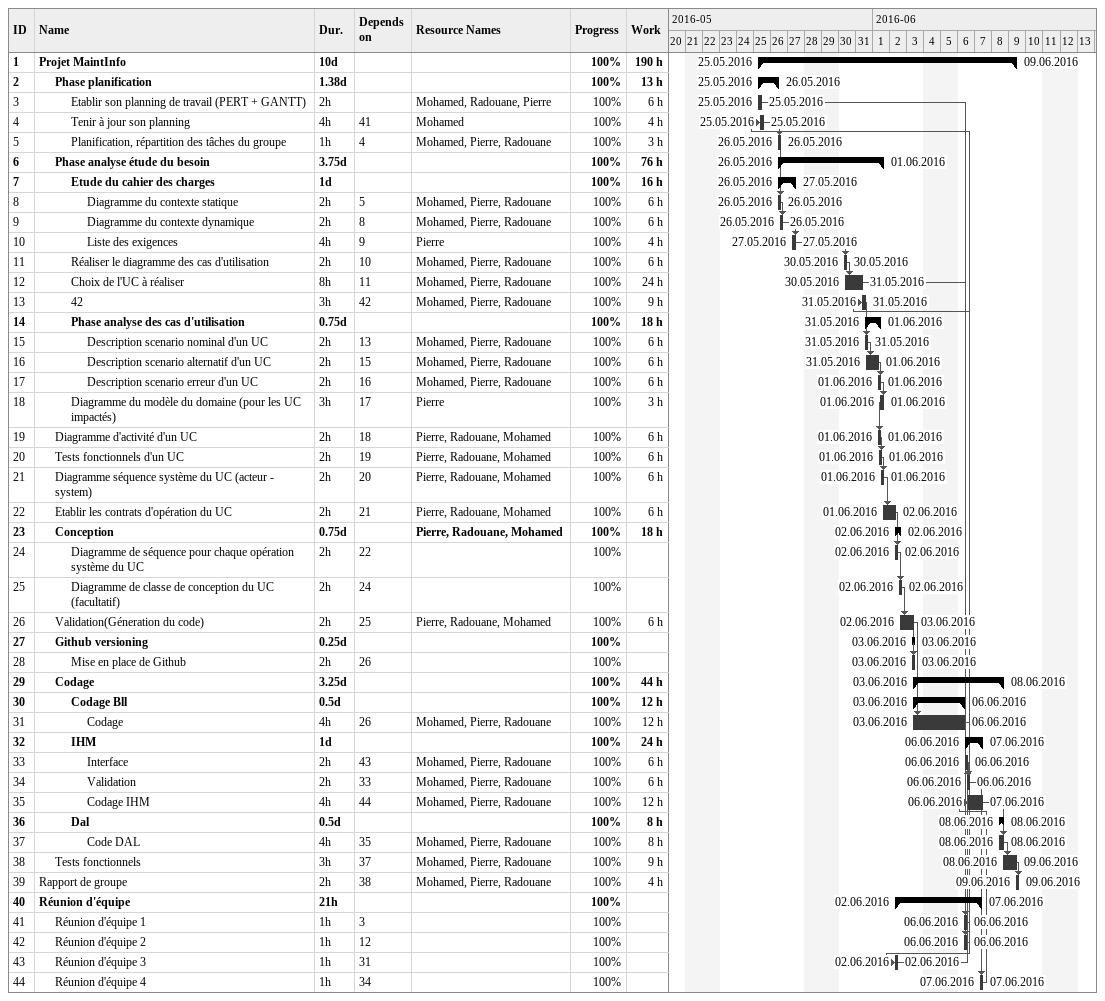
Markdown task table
| ID | Level | Task | Duration | Start | Finish | Predecessors | Resources | % complete | Work (h) |
|---|---|---|---|---|---|---|---|---|---|
| 1 | 1 | **Projet MaintInfo** | 10d | 2016-05-25 | 2016-06-09 |  |  | 100 | 190 |
| 2 | 2 | **Phase planification** | 1.38d | 2016-05-25 | 2016-05-26 |  |  | 100 | 13 |
| 3 | 3 | Etablir son planning de travail (PERT + GANTT) | 2h | 2016-05-25 | 2016-05-25 |  | Mohamed, Radouane, Pierre | 100 | 6 |
| 4 | 3 | Tenir à jour son planning | 4h | 2016-05-25 | 2016-05-25 | 41 | Mohamed | 100 | 4 |
| 5 | 3 | Planification, répartition des tâches du groupe | 1h | 2016-05-26 | 2016-05-26 | 4 | Mohamed, Pierre, Radouane | 100 | 3 |
| 6 | 2 | **Phase analyse étude du besoin** | 3.75d | 2016-05-26 | 2016-06-01 |  |  | 100 | 76 |
| 7 | 3 | **Etude du cahier des charges** | 1d | 2016-05-26 | 2016-05-27 |  |  | 100 | 16 |
| 8 | 4 | Diagramme du contexte statique | 2h | 2016-05-26 | 2016-05-26 | 5 | Mohamed, Pierre, Radouane | 100 | 6 |
| 9 | 4 | Diagramme du contexte dynamique | 2h | 2016-05-26 | 2016-05-26 | 8 | Mohamed, Pierre, Radouane | 100 | 6 |
| 10 | 4 | Liste des exigences | 4h | 2016-05-27 | 2016-05-27 | 9 | Pierre | 100 | 4 |
| 11 | 3 | Réaliser le diagramme des cas d'utilisation | 2h | 2016-05-30 | 2016-05-30 | 10 | Mohamed, Pierre, Radouane | 100 | 6 |
| 12 | 3 | Choix de l'UC à réaliser | 8h | 2016-05-30 | 2016-05-31 | 11 | Mohamed, Pierre, Radouane | 100 | 24 |
| 13 | 3 | 42 | 3h | 2016-05-31 | 2016-05-31 | 42 | Mohamed, Pierre, Radouane | 100 | 9 |
| 14 | 3 | **Phase analyse des cas d'utilisation** | 0.75d | 2016-05-31 | 2016-06-01 |  |  | 100 | 18 |
| 15 | 4 | Description scenario nominal d'un UC | 2h | 2016-05-31 | 2016-05-31 | 13 | Mohamed, Pierre, Radouane | 100 | 6 |
| 16 | 4 | Description scenario alternatif d'un UC | 2h | 2016-05-31 | 2016-06-01 | 15 | Mohamed, Pierre, Radouane | 100 | 6 |
| 17 | 4 | Description scenario erreur d'un UC | 2h | 2016-06-01 | 2016-06-01 | 16 | Mohamed, Pierre, Radouane | 100 | 6 |
| 18 | 3 | Diagramme du modèle du domaine (pour les UC impactés) | 3h | 2016-06-01 | 2016-06-01 | 17 | Pierre | 100 | 3 |
| 19 | 2 | Diagramme d'activité d'un UC | 2h | 2016-06-01 | 2016-06-01 | 18 | Pierre, Radouane, Mohamed | 100 | 6 |
| 20 | 2 | Tests fonctionnels d'un UC | 2h | 2016-06-01 | 2016-06-01 | 19 | Pierre, Radouane, Mohamed | 100 | 6 |
| 21 | 2 | Diagramme séquence système du UC (acteur - system) | 2h | 2016-06-01 | 2016-06-01 | 20 | Pierre, Radouane, Mohamed | 100 | 6 |
| 22 | 2 | Etablir les contrats d'opération du UC | 2h | 2016-06-01 | 2016-06-02 | 21 | Pierre, Radouane, Mohamed | 100 | 6 |
| 23 | 2 | **Conception** | 0.75d | 2016-06-02 | 2016-06-02 |  | Pierre, Radouane, Mohamed | 100 | 18 |
| 24 | 3 | Diagramme de séquence pour chaque opération système du UC | 2h | 2016-06-02 | 2016-06-02 | 22 |  | 100 |  |
| 25 | 3 | Diagramme de classe de conception du UC (facultatif) | 2h | 2016-06-02 | 2016-06-02 | 24 |  | 100 |  |
| 26 | 2 | Validation(Géneration du code) | 2h | 2016-06-02 | 2016-06-03 | 25 | Pierre, Radouane, Mohamed | 100 | 6 |
| 27 | 2 | **Github versioning** | 0.25d | 2016-06-03 | 2016-06-03 |  |  | 100 |  |
| 28 | 3 | Mise en place de Github | 2h | 2016-06-03 | 2016-06-03 | 26 |  | 100 |  |
| 29 | 2 | **Codage** | 3.25d | 2016-06-03 | 2016-06-08 |  |  | 100 | 44 |
| 30 | 3 | **Codage Bll** | 0.5d | 2016-06-03 | 2016-06-06 |  |  | 100 | 12 |
| 31 | 4 | Codage | 4h | 2016-06-03 | 2016-06-06 | 26 | Mohamed, Pierre, Radouane | 100 | 12 |
| 32 | 3 | **IHM** | 1d | 2016-06-06 | 2016-06-07 |  |  | 100 | 24 |
| 33 | 4 | Interface | 2h | 2016-06-06 | 2016-06-06 | 43 | Mohamed, Pierre, Radouane | 100 | 6 |
| 34 | 4 | Validation | 2h | 2016-06-06 | 2016-06-06 | 33 | Mohamed, Pierre, Radouane | 100 | 6 |
| 35 | 4 | Codage IHM | 4h | 2016-06-06 | 2016-06-07 | 44 | Mohamed, Pierre, Radouane | 100 | 12 |
| 36 | 3 | **Dal** | 0.5d | 2016-06-08 | 2016-06-08 |  |  | 100 | 8 |
| 37 | 4 | Code DAL | 4h | 2016-06-08 | 2016-06-08 | 35 | Mohamed, Pierre, Radouane | 100 | 8 |
| 38 | 2 | Tests fonctionnels | 3h | 2016-06-08 | 2016-06-09 | 37 | Mohamed, Pierre, Radouane | 100 | 9 |
| 39 | 1 | Rapport de groupe | 2h | 2016-06-09 | 2016-06-09 | 38 | Mohamed, Pierre, Radouane | 100 | 4 |
| 40 | 1 | **Réunion d'équipe** | 21h | 2016-06-02 | 2016-06-07 |  |  | 100 |  |
| 41 | 2 | Réunion d'équipe 1 | 1h | 2016-06-06 | 2016-06-06 | 3 |  | 100 |  |
| 42 | 2 | Réunion d'équipe 2 | 1h | 2016-06-06 | 2016-06-06 | 12 |  | 100 |  |
| 43 | 2 | Réunion d'équipe 3 | 1h | 2016-06-02 | 2016-06-02 | 31 |  | 100 |  |
| 44 | 2 | Réunion d'équipe 4 | 1h | 2016-06-07 | 2016-06-07 | 34 |  | 100 |  |
